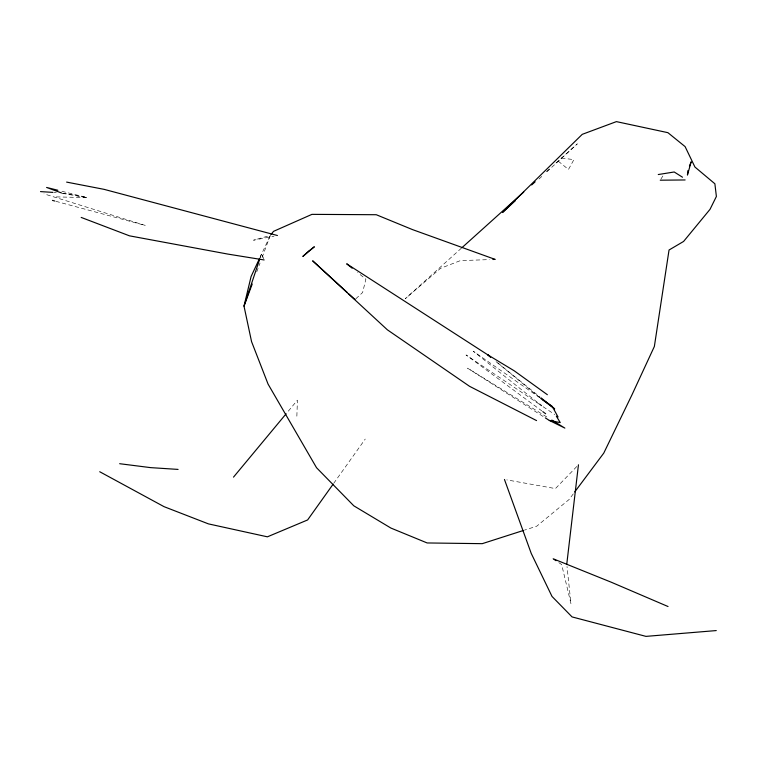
<?xml version="1.0" encoding="UTF-8"?>
<svg xmlns="http://www.w3.org/2000/svg" width="758" height="758" viewBox="0 0 758 758"><rect width="100%" height="100%" fill="white"/><g stroke="black" fill="none" stroke-linecap="round" stroke-linejoin="round"><path stroke-width="0.57" stroke-dasharray="3.79 2.84" d="M296.861 416.208L297.42 400.186L286.894 412.864M260.117 257.966L261.614 253.485L263.737 258.866M256.744 271.876L260.032 263.035M262.088 257.512L270.312 235.425L253.56 240.201L274.017 236.193M259.966 257.549L270.312 235.425M660.853 179.22L663.288 175.316M333.691 483.358L365.252 439.053M573.294 493.865L569.04 499.55L536.721 526.204L524.498 530.126M576.8 466.502L555.434 488.588L506.77 479.88M355.834 298.775L362.618 292.493L365.877 279.2L357.653 272.605M538.995 179.002L543.353 175.003M546.831 171.81L577.302 143.849L554.477 164.401M461.423 248.16L405.236 298.728L440.531 268.341L460.419 260.61L489.393 259.606M546.575 171.507L550.962 167.556M56.414 196.9L87.179 197.611L60.119 190.836M54.064 192.447L56.329 192.589M561.413 158.043L573.92 159.635L568.472 169.46L557.973 160.933M62.014 193.318L87.179 197.611L62.62 193.157M55.855 201.315L145.384 225.458L43.992 193.849M546.812 416.976L467.525 368.151L544.329 417.251M539.184 404.09L466.028 354.962L541.847 410.931M543.088 406.714L554.79 414.569M558.826 562.616L561.65 564.53L570.945 603.558L567.012 566.51M539.743 397.656L473.267 351.238L538.72 403.427M497.93 363.025L540.047 397.059M496.083 361.651L539.895 397.694"/><path stroke-width="1.14" d="M566.766 564.189L578.449 464.796M687.989 170.465L687.44 175.07L691.154 161.833L689.42 166.116M259.738 259.084L244 306.109L251.561 341.631L268.076 384.116L316.531 467.714L353.815 505.823L390.882 528.051L427.152 542.955L482.259 543.666L523.39 530.477M252.224 284.023L244 306.109L251.088 276.518L259.473 258.601M333.008 484.324L307.615 519.95L267.403 536.825L208.431 523.882L164.031 506.657L99.715 471.732M574.716 491.97L603.766 453.113L631.869 395.06L654.362 346.472L669.039 250.007L683.583 241.451L710.009 209.35L716.386 196.464L714.879 183.777L694.925 167.025L685.099 146.607L667.902 132.669L616.406 121.621L582.239 134.346L502.44 212.543L515.497 200.567M270.957 234.61L273.534 231.351L311.936 214.362L376.271 214.722L412.494 229.598L495.182 259.407L492.871 259.482M233.502 477.133L286.145 413.764M462.295 247.364L523.75 192.058M531.652 184.943L535.167 181.787M716.263 630.571L645.968 636.379L572.063 616.917L552.004 596.432L531.235 553.425L504.458 479.473M658.266 174.539L674.213 171.99L682.522 177.23M660.246 180.196L685.118 179.959M40.506 191.603L52.937 192.38M178.083 469.41L150.615 467.629L119.66 463.707M264.154 259.947L227.77 254.072L129.476 235.833L81.182 217.423M66.619 182.1L104.083 189.348L277.428 235.52M545.324 417.885L549.313 420.434L560.247 422.594L556.325 416.151M57.864 190.267L46.589 187.444L61.502 192.958M52.454 200.396L54.728 201.003M553.169 558.779L611.261 582.22L668.035 606.523M549.313 420.434L564.871 428.099L551.824 420.065M536.56 420.595L469.581 386.334L387.385 329.825L312.647 260.809L347.211 292.436M554.107 559.413L555.993 560.693M542.633 399.674L552.26 406.402L558.059 417.014M547.361 394.71L514.161 370.766L487.868 354.886L346.69 263.812L352.167 268.209M542.794 411.632L545.637 413.735M540.805 398.452L554.685 408.894L540.956 397.798M539.649 404.156L541.487 405.625M348.936 294.019L354.99 299.552M308.449 251.353L302.83 256.46L314.362 246.767L308.449 251.353M490.615 357.113L487.868 354.886L490.606 357.141"/></g></svg>
